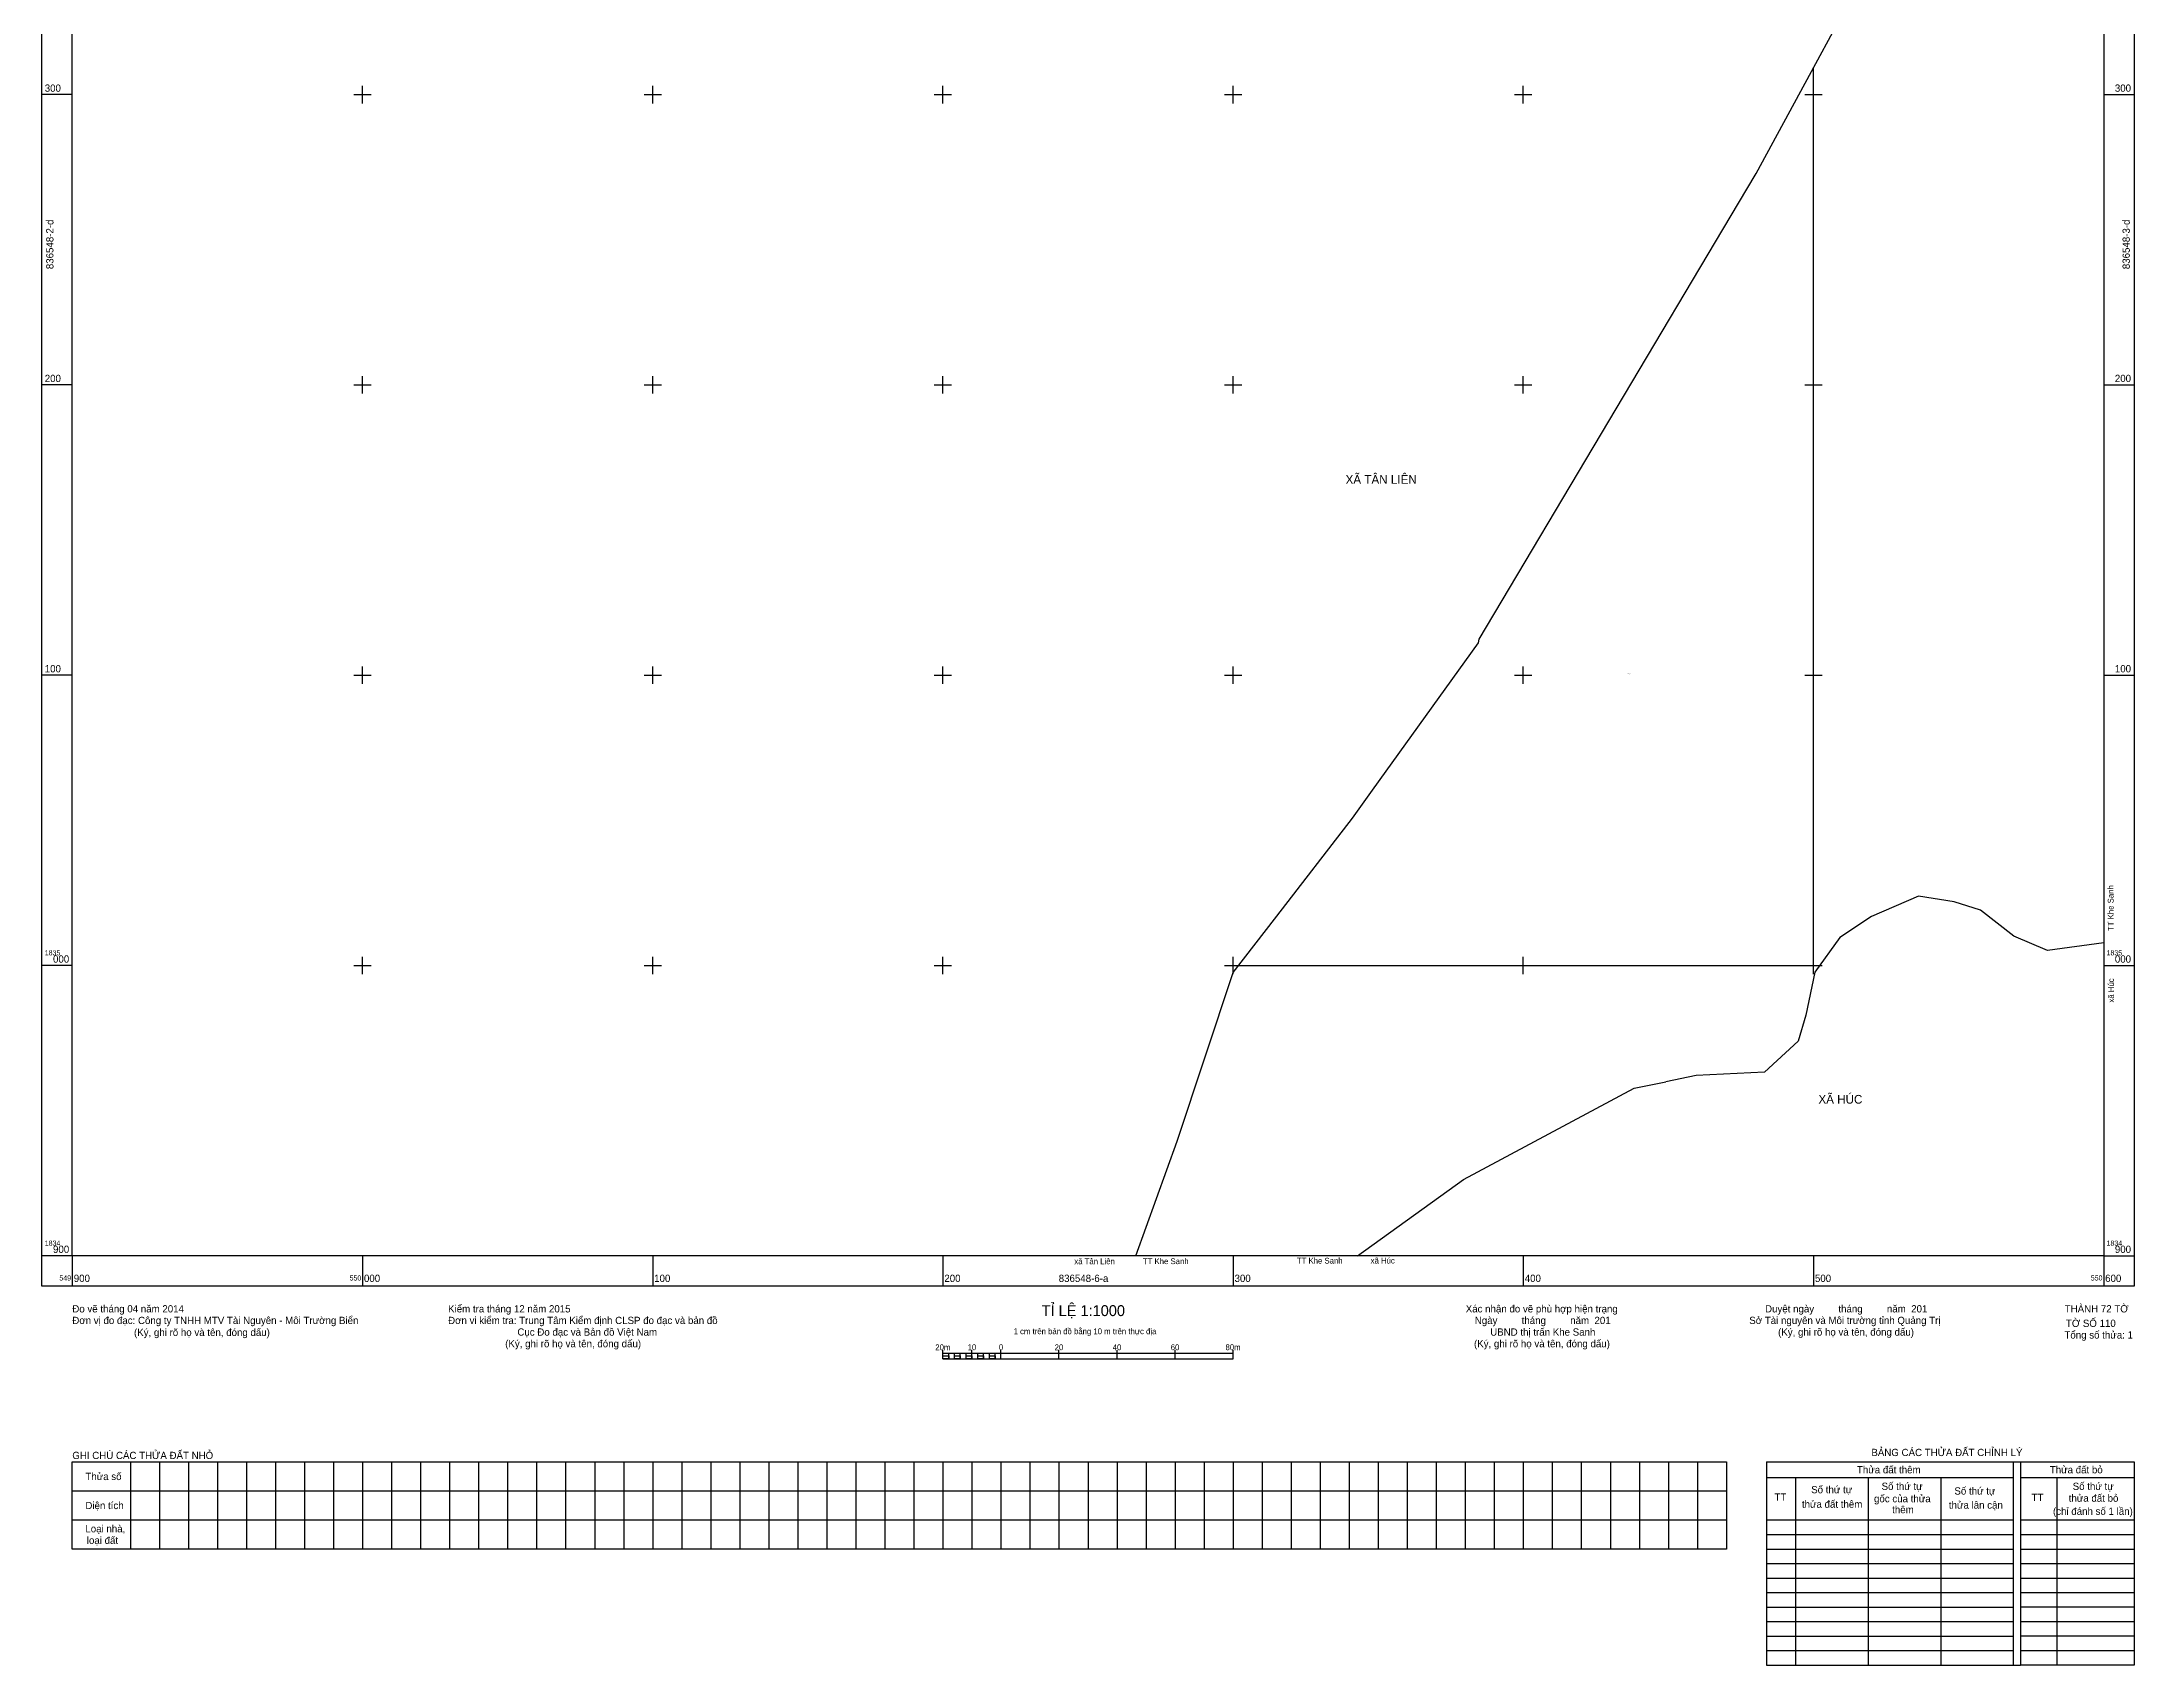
# Model space of a CAD drawing. Extents: x 549890 to 550618, y 1834759 to 1835646.
# Drawn here: x 549890 to 550610, y 1834759 to 1835318 of the extents above; entities that cross this region are included whole.
import ezdxf

# ---------------------------------------------------------------- set-up
doc = ezdxf.new("R2010")
doc.units = 0
for name, color, linetype in [('Level 15', 7, 'Continuous'), ('Level 24', 7, 'Continuous'), ('Level 28', 7, 'Continuous'), ('Level 46', 7, 'Continuous'), ('Level 48', 7, 'Continuous'), ('Level 63', 7, 'Continuous')]:
    doc.layers.add(name, color=color, linetype=linetype)

msp = doc.modelspace()

# ---------------------------------------------------------------- linework, layer by layer
at = {"layer": 'Level 24'}
msp.add_lwpolyline([(550301.91, 1835000), (550500, 1835000), (550500, 1835309.31)], dxfattribs=at)
at = {"layer": 'Level 46'}
msp.add_line((550348.04, 1835060.39), (550366.35, 1835085.84), dxfattribs=at)
for points in [[(550474.11, 1835262.59), (550480.2, 1835272.82), (550574.24, 1835446.14)], [(550366.35, 1835085.84), (550384.6, 1835111.21), (550384.8, 1835112.46), (550474.11, 1835262.59)], [(550315.06, 1835017.03), (550341.1, 1835050.75), (550348.04, 1835060.39)], [(550600, 1835007.81), (550580.64, 1835005.21), (550569.06, 1835010.06), (550557.56, 1835019.02), (550548.43, 1835021.9), (550536.2, 1835023.92), (550520.03, 1835016.85), (550509.11, 1835009.6), (550500.49, 1834997.69), (550497.4, 1834982.95), (550494.74, 1834973.92), (550483.07, 1834963.24), (550459.54, 1834962.08), (550449.14, 1834959.99)], [(550266.51, 1834900), (550280.68, 1834939.51), (550300.02, 1834997.55), (550315.06, 1835017.03)], [(550342.9, 1834900), (550379.4, 1834926.25), (550438.22, 1834957.8), (550449.14, 1834959.99)]]:
    msp.add_lwpolyline(points, dxfattribs=at)
at = {"layer": 'Level 63'}
for p, q in [((550483.84, 1834829), (550610.5, 1834829)), ((550483.84, 1834829), (550483.84, 1834759)), ((550483.84, 1834823.63), (550568.84, 1834823.63)), ((550493.84, 1834823.63), (550493.84, 1834759)), ((550518.84, 1834823.63), (550518.84, 1834759)), ((550543.84, 1834823.63), (550543.84, 1834759)), ((550568.84, 1834829), (550568.84, 1834759)), ((550571.34, 1834829), (550571.34, 1834759)), ((550571.34, 1834823.63), (550610.5, 1834823.63)), ((550583.84, 1834823.63), (550583.84, 1834759)), ((550610.5, 1834829), (550610.5, 1834759)), ((550483.84, 1834809), (550568.84, 1834809)), ((550571.34, 1834809), (550610.5, 1834809)), ((550483.84, 1834804), (550568.84, 1834804)), ((550571.34, 1834804), (550610.5, 1834804)), ((550483.84, 1834799), (550568.84, 1834799)), ((550483.84, 1834794), (550568.84, 1834794)), ((550571.34, 1834799), (550610.5, 1834799)), ((550571.34, 1834794), (550610.5, 1834794)), ((550483.84, 1834789), (550568.84, 1834789)), ((550571.34, 1834789), (550610.5, 1834789)), ((550483.84, 1834784), (550568.84, 1834784)), ((550571.34, 1834784), (550610.5, 1834784)), ((550483.84, 1834779), (550568.84, 1834779)), ((550483.84, 1834774), (550568.84, 1834774)), ((550610.5, 1834779), (550571.34, 1834779)), ((550571.34, 1834774), (550610.5, 1834774)), ((550483.84, 1834769), (550568.84, 1834769)), ((550610.5, 1834769), (550571.34, 1834769)), ((550483.84, 1834764), (550568.84, 1834764)), ((550483.84, 1834759), (550568.84, 1834759)), ((550568.84, 1834759), (550571.34, 1834759)), ((550571.34, 1834764), (550610.5, 1834764)), ((550610.5, 1834759), (550571.34, 1834759))]:
    msp.add_line(p, q, dxfattribs=at)
for points in [[(549889.5, 1835610.5), (550610.5, 1835610.5), (550610.5, 1834889.5), (549889.5, 1834889.5)], [(549900, 1835600), (550600, 1835600), (550600, 1834900), (549900, 1834900)], [(550200, 1834864.5), (550200, 1834865.5), (550202, 1834865.5), (550202, 1834864.5)], [(550204, 1834864.5), (550204, 1834865.5), (550206, 1834865.5), (550206, 1834864.5)], [(550208, 1834864.5), (550208, 1834865.5), (550210, 1834865.5), (550210, 1834864.5)], [(550212, 1834864.5), (550212, 1834865.5), (550214, 1834865.5), (550214, 1834864.5)], [(550216, 1834864.5), (550216, 1834865.5), (550218, 1834865.5), (550218, 1834864.5)]]:
    msp.add_lwpolyline(points, close=True, dxfattribs=at)
for points in [[(549900, 1835300), (549889.5, 1835300)], [(549997, 1835300), (550003, 1835300)], [(550000, 1835297), (550000, 1835303)], [(550097, 1835300), (550103, 1835300)], [(550100, 1835297), (550100, 1835303)], [(550197, 1835300), (550203, 1835300)], [(550200, 1835297), (550200, 1835303)], [(550297, 1835300), (550303, 1835300)], [(550300, 1835297), (550300, 1835303)], [(550397, 1835300), (550403, 1835300)], [(550400, 1835297), (550400, 1835303)], [(550497, 1835300), (550503, 1835300)], [(550500, 1835297), (550500, 1835303)], [(550600, 1835300), (550610.5, 1835300)], [(549900, 1835200), (549889.5, 1835200)], [(549997, 1835200), (550003, 1835200)], [(550000, 1835197), (550000, 1835203)], [(550097, 1835200), (550103, 1835200)], [(550100, 1835197), (550100, 1835203)], [(550197, 1835200), (550203, 1835200)], [(550200, 1835197), (550200, 1835203)], [(550297, 1835200), (550303, 1835200)], [(550300, 1835197), (550300, 1835203)], [(550397, 1835200), (550403, 1835200)], [(550400, 1835197), (550400, 1835203)], [(550497, 1835200), (550503, 1835200)], [(550500, 1835197), (550500, 1835203)], [(550600, 1835200), (550610.5, 1835200)], [(549900, 1835100), (549889.5, 1835100)], [(549997, 1835100), (550003, 1835100)], [(550000, 1835097), (550000, 1835103)], [(550097, 1835100), (550103, 1835100)], [(550100, 1835097), (550100, 1835103)], [(550197, 1835100), (550203, 1835100)], [(550200, 1835097), (550200, 1835103)], [(550297, 1835100), (550303, 1835100)], [(550300, 1835097), (550300, 1835103)], [(550397, 1835100), (550403, 1835100)], [(550400, 1835097), (550400, 1835103)], [(550497, 1835100), (550503, 1835100)], [(550500, 1835097), (550500, 1835103)], [(550600, 1835100), (550610.5, 1835100)], [(550000, 1834997), (550000, 1835003)], [(550100, 1834997), (550100, 1835003)], [(550200, 1834997), (550200, 1835003)], [(550300, 1834997), (550300, 1835003)], [(550400, 1834997), (550400, 1835003)], [(550500, 1834997), (550500, 1835003)], [(549900, 1835000), (549889.5, 1835000)], [(549997, 1835000), (550003, 1835000)], [(550097, 1835000), (550103, 1835000)], [(550197, 1835000), (550203, 1835000)], [(550297, 1835000), (550303, 1835000)], [(550397, 1835000), (550403, 1835000)], [(550497, 1835000), (550503, 1835000)], [(550600, 1835000), (550610.5, 1835000)], [(549900, 1834900), (549889.5, 1834900)], [(549900, 1834900), (549900, 1834889.5)], [(550000, 1834900), (550000, 1834889.5)], [(550100, 1834900), (550100, 1834889.5)], [(550200, 1834900), (550200, 1834889.5)], [(550300, 1834900), (550300, 1834889.5)], [(550400, 1834900), (550400, 1834889.5)], [(550500, 1834900), (550500, 1834889.5)], [(550600, 1834900), (550600, 1834889.5)], [(550600, 1834900), (550610.5, 1834900)], [(550200, 1834864.5), (550200, 1834867.5)], [(550200, 1834866.5), (550300, 1834866.5)], [(550202, 1834864.5), (550202, 1834866.5)], [(550204, 1834864.5), (550204, 1834866.5)], [(550206, 1834864.5), (550206, 1834866.5)], [(550208, 1834864.5), (550208, 1834866.5)], [(550210, 1834864.5), (550210, 1834867.5)], [(550210, 1834864.5), (550210, 1834866.5)], [(550212, 1834864.5), (550212, 1834866.5)], [(550214, 1834864.5), (550214, 1834866.5)], [(550216, 1834864.5), (550216, 1834866.5)], [(550218, 1834864.5), (550218, 1834866.5)], [(550220, 1834864.5), (550220, 1834867.5)], [(550240, 1834864.5), (550240, 1834867.5)], [(550260, 1834864.5), (550260, 1834867.5)], [(550280, 1834864.5), (550280, 1834867.5)], [(550300, 1834864.5), (550300, 1834867.5)], [(550200, 1834864.5), (550300, 1834864.5)], [(550470, 1834799), (549900, 1834799), (549900, 1834829), (550470, 1834829)], [(549920, 1834829), (549920, 1834799)], [(549930, 1834829), (549930, 1834799)], [(549940, 1834829), (549940, 1834799)], [(549950, 1834829), (549950, 1834799)], [(549960, 1834829), (549960, 1834799)], [(549970, 1834829), (549970, 1834799)], [(549980, 1834829), (549980, 1834799)], [(549990, 1834829), (549990, 1834799)], [(550000, 1834829), (550000, 1834799)], [(550010, 1834829), (550010, 1834799)], [(550020, 1834829), (550020, 1834799)], [(550030, 1834829), (550030, 1834799)], [(550040, 1834829), (550040, 1834799)], [(550050, 1834829), (550050, 1834799)], [(550060, 1834829), (550060, 1834799)], [(550070, 1834829), (550070, 1834799)], [(550080, 1834829), (550080, 1834799)], [(550090, 1834829), (550090, 1834799)], [(550100, 1834829), (550100, 1834799)], [(550110, 1834829), (550110, 1834799)], [(550120, 1834829), (550120, 1834799)], [(550130, 1834829), (550130, 1834799)], [(550140, 1834829), (550140, 1834799)], [(550150, 1834829), (550150, 1834799)], [(550160, 1834829), (550160, 1834799)], [(550170, 1834829), (550170, 1834799)], [(550180, 1834829), (550180, 1834799)], [(550190, 1834829), (550190, 1834799)], [(550200, 1834829), (550200, 1834799)], [(550210, 1834829), (550210, 1834799)], [(550220, 1834829), (550220, 1834799)], [(550230, 1834829), (550230, 1834799)], [(550240, 1834829), (550240, 1834799)], [(550250, 1834829), (550250, 1834799)], [(550260, 1834829), (550260, 1834799)], [(550270, 1834829), (550270, 1834799)], [(550280, 1834829), (550280, 1834799)], [(550290, 1834829), (550290, 1834799)], [(550300, 1834829), (550300, 1834799)], [(550310, 1834829), (550310, 1834799)], [(550320, 1834829), (550320, 1834799)], [(550330, 1834829), (550330, 1834799)], [(550340, 1834829), (550340, 1834799)], [(550350, 1834829), (550350, 1834799)], [(550360, 1834829), (550360, 1834799)], [(550370, 1834829), (550370, 1834799)], [(550380, 1834829), (550380, 1834799)], [(550390, 1834829), (550390, 1834799)], [(550400, 1834829), (550400, 1834799)], [(550410, 1834829), (550410, 1834799)], [(550420, 1834829), (550420, 1834799)], [(550430, 1834829), (550430, 1834799)], [(550440, 1834829), (550440, 1834799)], [(550450, 1834829), (550450, 1834799)], [(550460, 1834829), (550460, 1834799)], [(550470, 1834829), (550470, 1834799)], [(549900, 1834819), (550470, 1834819)], [(549900, 1834809), (550470, 1834809)]]:
    msp.add_lwpolyline(points, dxfattribs=at)

# ---------------------------------------------------------------- texts
at = {"layer": 'Level 15'}
for s, p in [('UBND thị trấn quản lý', (550435.8, 1835100.41)), ('Khối 6', (550436.27, 1835100.29)), ('Khối 6', (550436.27, 1835100.17)), ('RST', (550436.35, 1835100.53)), ('1', (550436.45, 1835100.65))]:
    msp.add_text(s, height=0.1, dxfattribs=at).set_placement(p)
at = {"layer": 'Level 28'}
for s, rotation, p in [('xã Húc                      TT Khe Sanh', 90.29162, (550603.57, 1834987.25)), ('xã Tân Liên             TT Khe Sanh', 0.08348, (550245.28, 1834897.09)), ('TT Khe Sanh             xã Húc', 0.08348, (550321.98, 1834897.31))]:
    msp.add_text(s, height=2, rotation=rotation, dxfattribs=at).set_placement(p)
at = {"layer": 'Level 48'}
for s, p in [('XÃ TÂN LIÊN', (550338.76, 1835165.94)), ('XÃ HÚC', (550501.7, 1834952.42))]:
    msp.add_text(s, height=3, dxfattribs=at).set_placement(p)
at = {"layer": 'Level 63'}
for s, height, p in [('300', 2.5, (549890.5, 1835301)), ('300', 2.5, (550603.85, 1835301)), ('200', 2.5, (549890.5, 1835201)), ('200', 2.5, (550603.85, 1835201)), ('100', 2.5, (549890.5, 1835101)), ('100', 2.5, (550603.85, 1835101)), ('1835', 1.75, (549890.5, 1835003.5)), ('000', 2.5, (549893.35, 1835001)), ('1835', 1.75, (550601, 1835003.5)), ('000', 2.5, (550603.85, 1835001)), ('1834', 1.75, (549890.5, 1834903.5)), ('900', 2.5, (549893.35, 1834901)), ('1834', 1.75, (550601, 1834903.5)), ('900', 2.5, (550603.85, 1834901)), ('549', 1.75, (549895.54, 1834891.5)), ('900', 2.5, (549900.5, 1834891)), ('550', 1.75, (549995.55, 1834891.5)), ('000', 2.5, (550000.5, 1834891)), ('100', 2.5, (550100.5, 1834891)), ('200', 2.5, (550200.5, 1834891)), ('836548-6-a', 2.5, (550239.91, 1834891)), ('300', 2.5, (550300.5, 1834891)), ('400', 2.5, (550400.5, 1834891)), ('500', 2.5, (550500.5, 1834891)), ('550', 1.75, (550595.55, 1834891.5)), ('600', 2.5, (550600.5, 1834891)), ('Đo vẽ tháng 04 năm 2014', 2.5, (549900, 1834880.5)), ('Kiểm tra tháng 12 năm 2015', 2.5, (550029.5, 1834880.5)), ('TỈ LỆ 1:1000', 3.75, (550234.03, 1834879.25)), ('Xác nhận đo vẽ phù hợp hiện trạng', 2.5, (550380.17, 1834880.5)), ('Duyệt ngày         tháng         năm  201', 2.5, (550483.31, 1834880.5)), ('THÀNH 72 TỜ', 2.5, (550586.58, 1834880.5)), ('Đơn vị đo đạc: Công ty TNHH MTV Tài Nguyên - Môi Trường Biển', 2.5, (549900, 1834876.5)), ('(Ký, ghi rõ họ và tên, đóng dấu)', 2.5, (549921.25, 1834872.38)), ('Đơn vi kiểm tra: Trung Tâm Kiểm định CLSP đo đạc và bản đồ', 2.5, (550029.5, 1834876.5)), ('Cục Đo đạc và Bản đồ Việt Nam', 2.5, (550053.37, 1834872.5)), ('1 cm trên bản đồ bằng 10 m trên thực địa', 2, (550224.36, 1834873)), ('Ngày         tháng         năm  201', 2.5, (550383.28, 1834876.5)), ('UBND thị trấn Khe Sanh', 2.5, (550388.6, 1834872.5)), ('Sở Tài nguyên và Môi trường tỉnh Quảng Trị', 2.5, (550477.88, 1834876.5)), ('(Ký, ghi rõ họ và tên, đóng dấu)', 2.5, (550487.8, 1834872.5)), ('Tổng số thửa: 1', 2.5, (550586.48, 1834871.5)), ('TỜ SỐ 110', 2.5, (550586.99, 1834875.5)), ('(Ký, ghi rõ họ và tên, đóng dấu)', 2.5, (550049.16, 1834868.5)), ('20m', 2, (550197.38, 1834867.5)), ('10', 2, (550208.51, 1834867.5)), ('0', 2, (550219.29, 1834867.5)), ('20', 2, (550238.51, 1834867.5)), ('40', 2, (550258.51, 1834867.5)), ('60', 2, (550278.51, 1834867.5)), ('80m', 2, (550297.38, 1834867.5)), ('(Ký, ghi rõ họ và tên, đóng dấu)', 2.5, (550383.01, 1834868.5)), ('GHI CHÚ CÁC THỬA ĐẤT NHỎ', 2.5, (549900, 1834830)), ('BẢNG CÁC THỬA ĐẤT CHỈNH LÝ', 2.5, (550519.95, 1834831.02)), ('Thửa số', 2.5, (549904.5, 1834822.75)), ('Thửa đất thêm', 2.5, (550514.98, 1834825.06)), ('Thửa đất bỏ', 2.5, (550581.44, 1834825.06)), ('Diện tích', 2.5, (549904.5, 1834812.75)), ('TT', 2.5, (550486.54, 1834815.64)), ('thửa đất thêm', 2.5, (550496.01, 1834813.2)), ('Số thứ tự', 2.5, (550499.21, 1834818.22)), ('gốc của thửa', 2.5, (550520.86, 1834815.11)), ('Số thứ tự', 2.5, (550523.47, 1834819.36)), ('thửa lân cận', 2.5, (550546.66, 1834812.9)), ('Số thứ tự', 2.5, (550548.56, 1834817.76)), ('TT', 2.5, (550575.14, 1834815.52)), ('thửa đất bỏ', 2.5, (550587.96, 1834815.28)), ('Số thứ tự', 2.5, (550589.32, 1834819.36)), ('thêm', 2.5, (550527.11, 1834811.34)), ('(chỉ đánh số 1 lần)', 2.5, (550582.53, 1834810.77)), ('Loại nhà,', 2.5, (549904.5, 1834804.75)), ('loại đất', 2.5, (549905, 1834800.75))]:
    msp.add_text(s, height=height, dxfattribs=at).set_placement(p)
for s, p in [('836548-2-d', (549893.5, 1835239.88)), ('836548-3-d', (550609, 1835239.88))]:
    msp.add_text(s, height=2.5, rotation=90, dxfattribs=at).set_placement(p)

doc.saveas('drawing.dxf')
